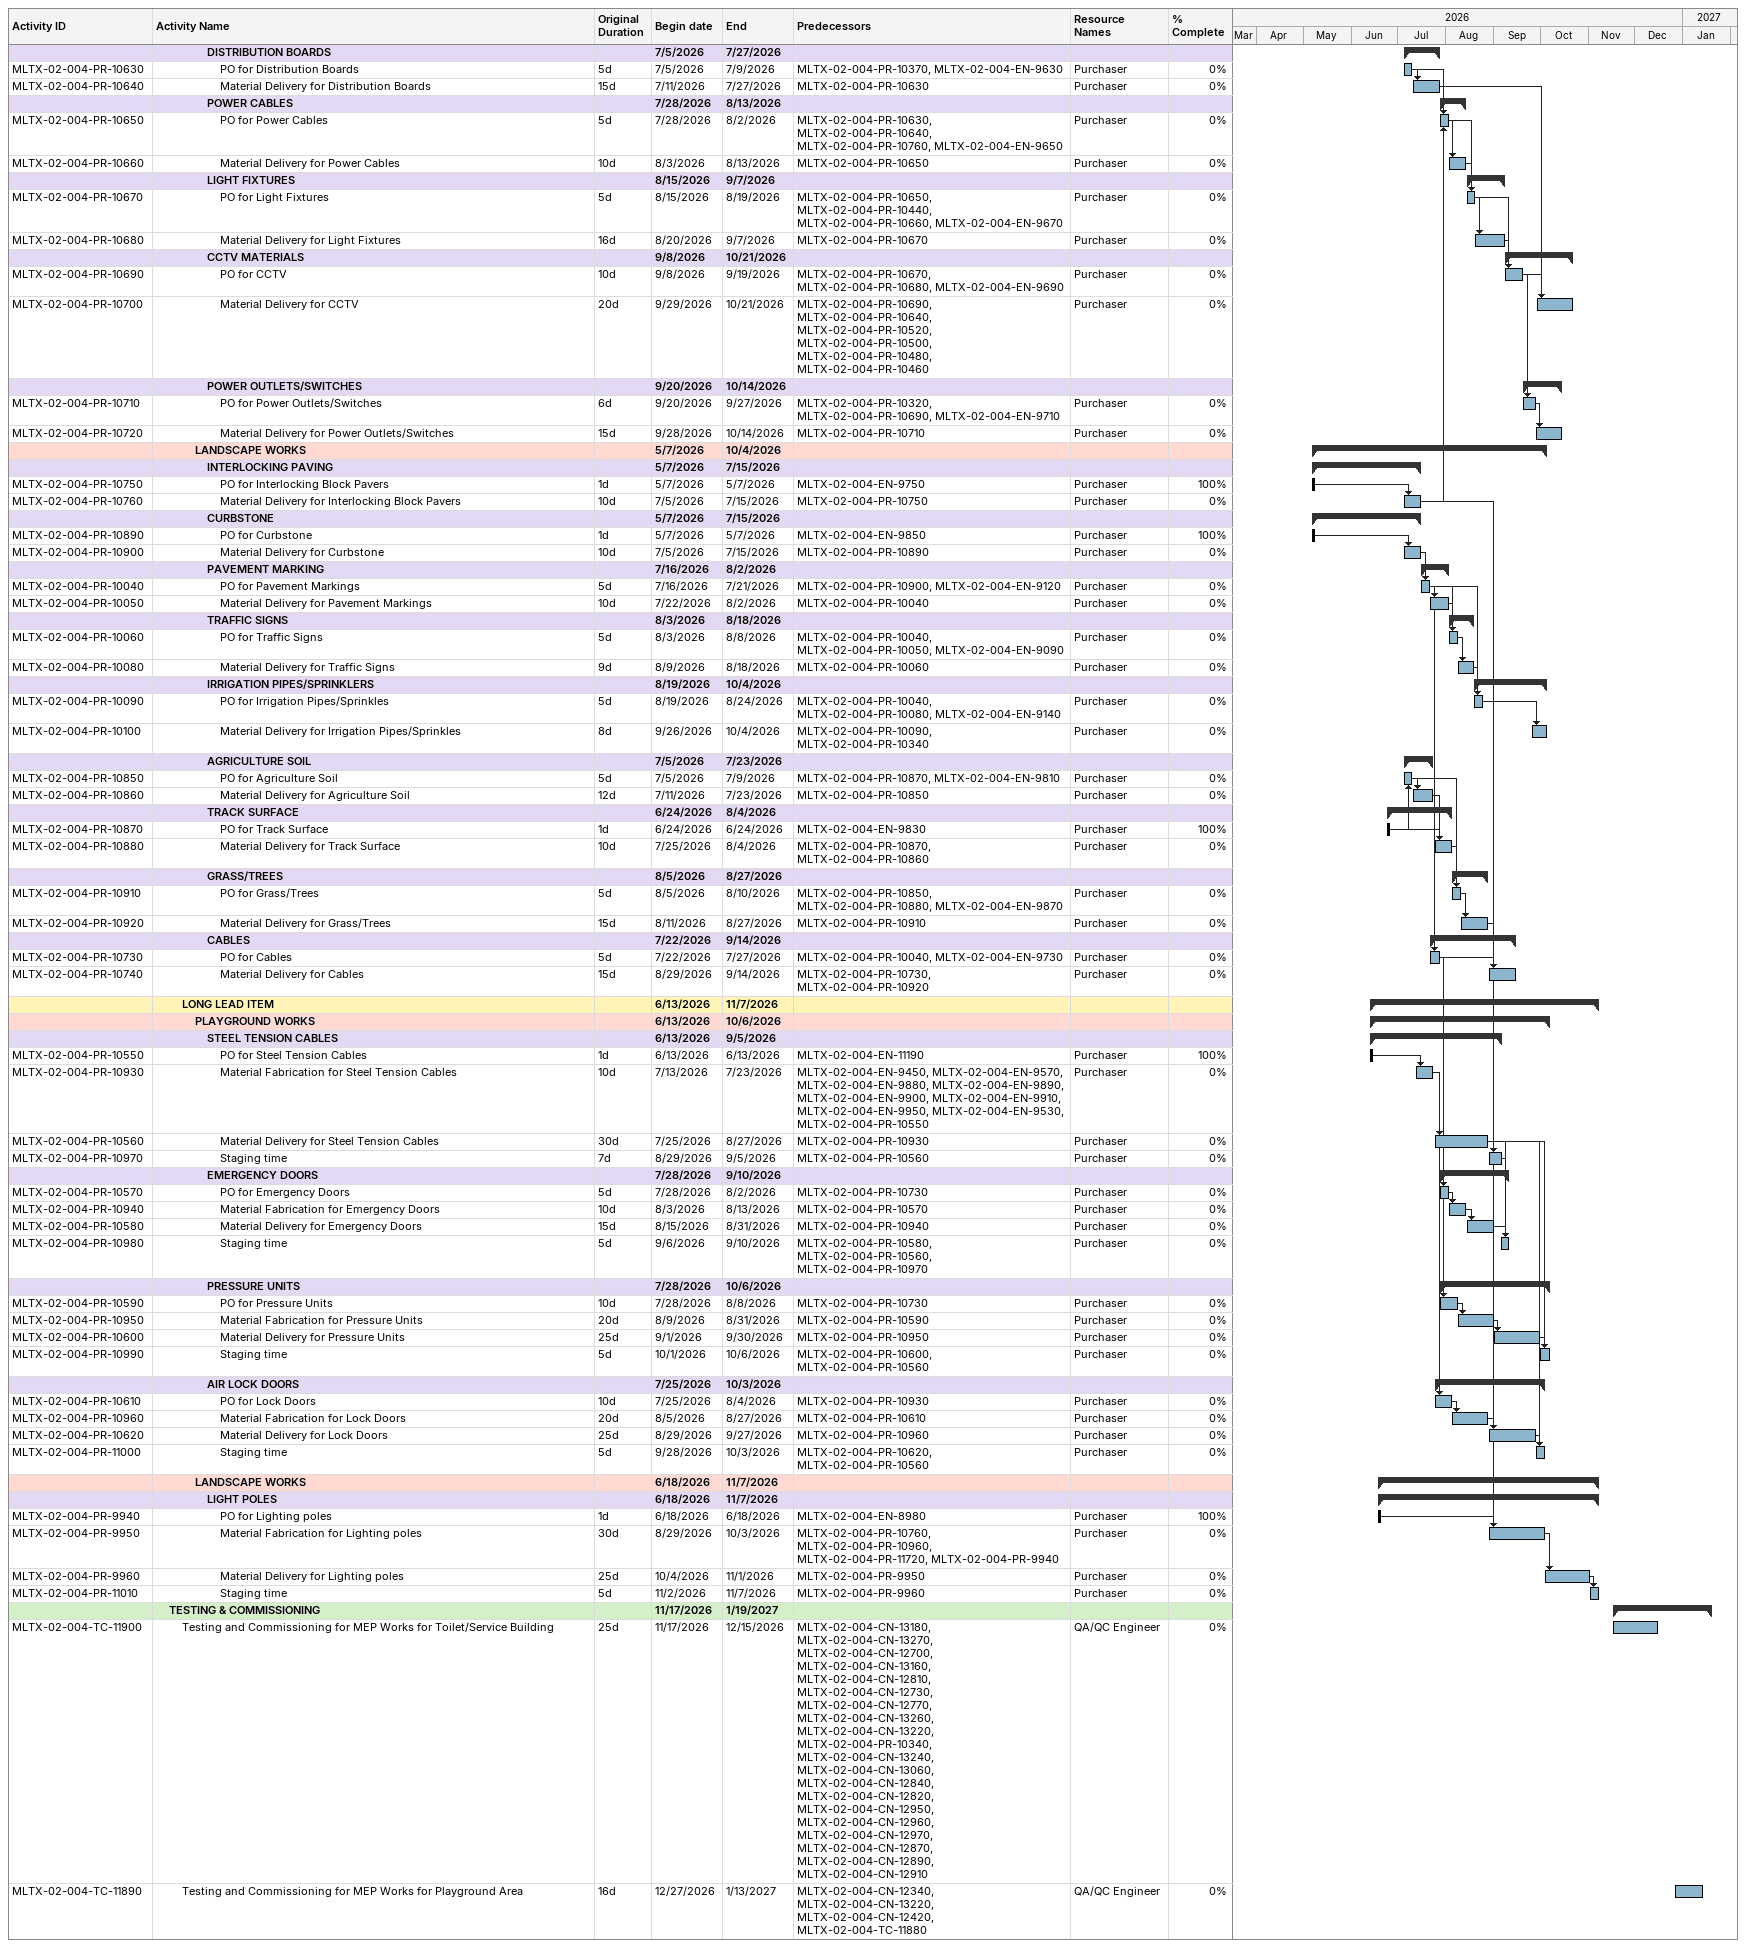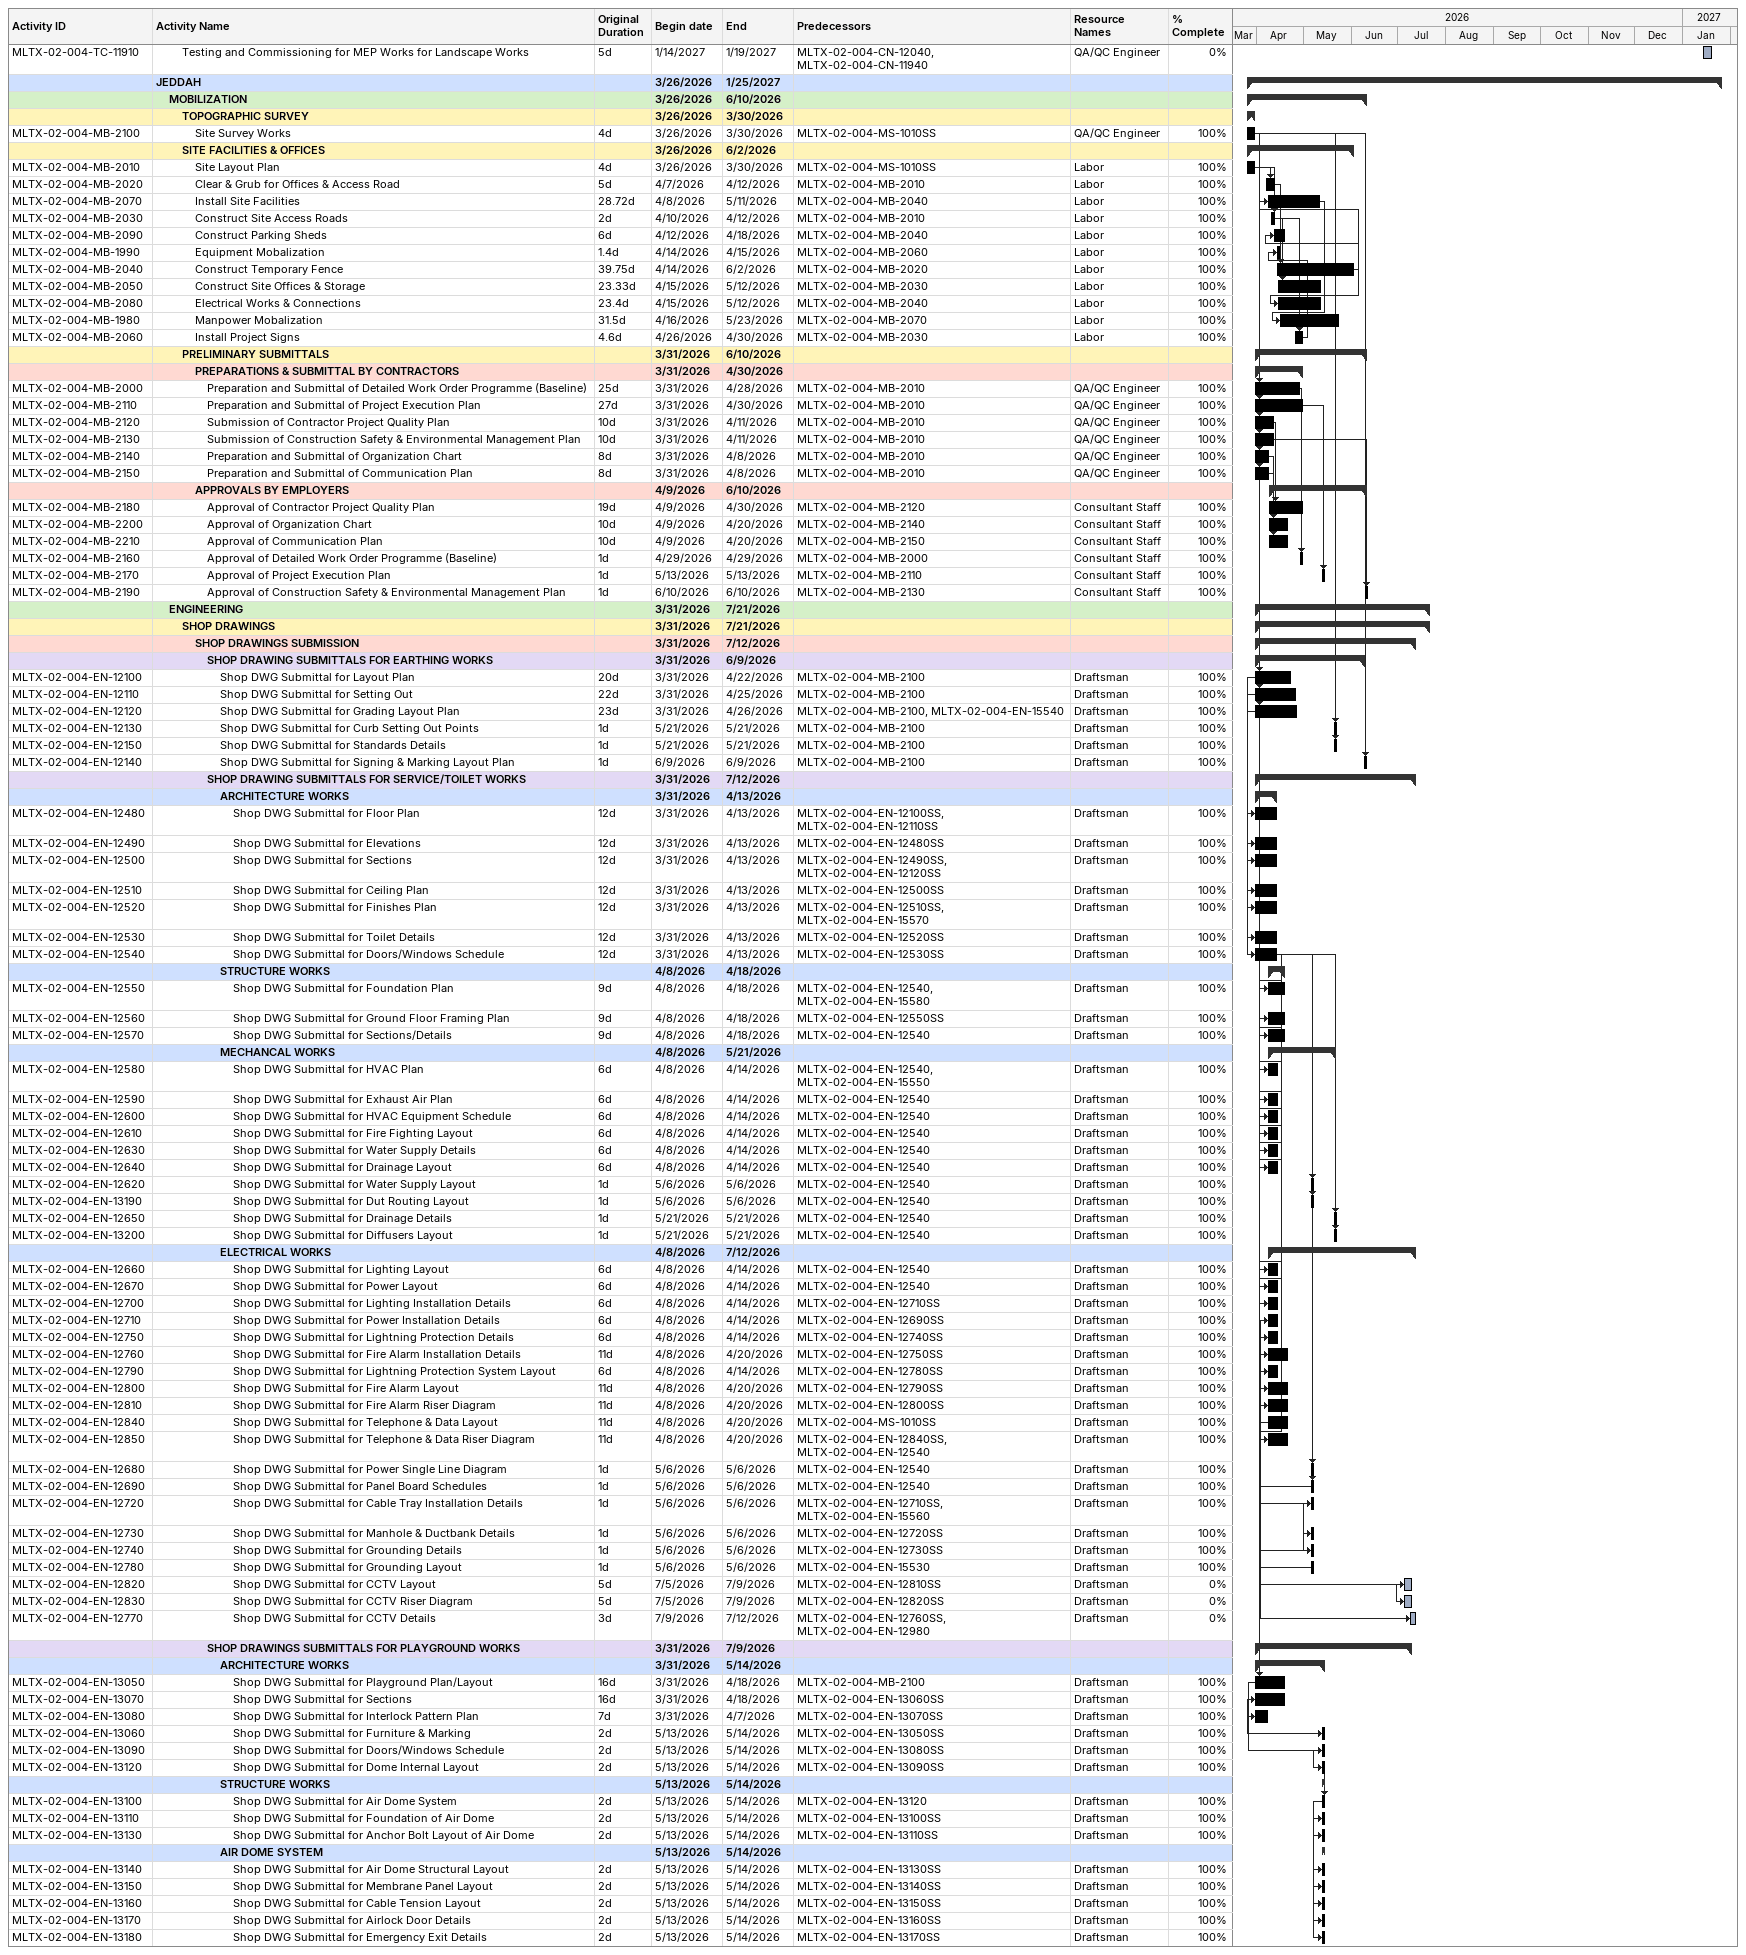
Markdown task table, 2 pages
| ID | Level | Task | Original duration | Start | Finish | Predecessors | Resources | % complete |
|---|---|---|---|---|---|---|---|---|
|  | 5 | **DISTRIBUTION BOARDS** |  | 2026-07-05 | 2026-07-27 |  |  |  |
| MLTX-02-004-PR-10630 | 6 | PO for Distribution Boards | 5d | 2026-07-05 | 2026-07-09 | MLTX-02-004-PR-10370, MLTX-02-004-EN-9630 | Purchaser | 0 |
| MLTX-02-004-PR-10640 | 6 | Material Delivery for Distribution Boards | 15d | 2026-07-11 | 2026-07-27 | MLTX-02-004-PR-10630 | Purchaser | 0 |
|  | 5 | **POWER CABLES** |  | 2026-07-28 | 2026-08-13 |  |  |  |
| MLTX-02-004-PR-10650 | 6 | PO for Power Cables | 5d | 2026-07-28 | 2026-08-02 | MLTX-02-004-PR-10630, MLTX-02-004-PR-10640, MLTX-02-004-PR-10760, MLTX-02-004-EN-9650 | Purchaser | 0 |
| MLTX-02-004-PR-10660 | 6 | Material Delivery for Power Cables | 10d | 2026-08-03 | 2026-08-13 | MLTX-02-004-PR-10650 | Purchaser | 0 |
|  | 5 | **LIGHT FIXTURES** |  | 2026-08-15 | 2026-09-07 |  |  |  |
| MLTX-02-004-PR-10670 | 6 | PO for Light Fixtures | 5d | 2026-08-15 | 2026-08-19 | MLTX-02-004-PR-10650, MLTX-02-004-PR-10440, MLTX-02-004-PR-10660, MLTX-02-004-EN-9670 | Purchaser | 0 |
| MLTX-02-004-PR-10680 | 6 | Material Delivery for Light Fixtures | 16d | 2026-08-20 | 2026-09-07 | MLTX-02-004-PR-10670 | Purchaser | 0 |
|  | 5 | **CCTV MATERIALS** |  | 2026-09-08 | 2026-10-21 |  |  |  |
| MLTX-02-004-PR-10690 | 6 | PO for CCTV | 10d | 2026-09-08 | 2026-09-19 | MLTX-02-004-PR-10670, MLTX-02-004-PR-10680, MLTX-02-004-EN-9690 | Purchaser | 0 |
| MLTX-02-004-PR-10700 | 6 | Material Delivery for CCTV | 20d | 2026-09-29 | 2026-10-21 | MLTX-02-004-PR-10690, MLTX-02-004-PR-10640, MLTX-02-004-PR-10520, MLTX-02-004-PR-10500, MLTX-02-004-PR-10480, MLTX-02-004-PR-10460 | Purchaser | 0 |
|  | 5 | **POWER OUTLETS/SWITCHES** |  | 2026-09-20 | 2026-10-14 |  |  |  |
| MLTX-02-004-PR-10710 | 6 | PO for Power Outlets/Switches | 6d | 2026-09-20 | 2026-09-27 | MLTX-02-004-PR-10320, MLTX-02-004-PR-10690, MLTX-02-004-EN-9710 | Purchaser | 0 |
| MLTX-02-004-PR-10720 | 6 | Material Delivery for Power Outlets/Switches | 15d | 2026-09-28 | 2026-10-14 | MLTX-02-004-PR-10710 | Purchaser | 0 |
|  | 4 | **LANDSCAPE WORKS** |  | 2026-05-07 | 2026-10-04 |  |  |  |
|  | 5 | **INTERLOCKING PAVING** |  | 2026-05-07 | 2026-07-15 |  |  |  |
| MLTX-02-004-PR-10750 | 6 | PO for Interlocking Block Pavers | 1d | 2026-05-07 | 2026-05-07 | MLTX-02-004-EN-9750 | Purchaser | 100 |
| MLTX-02-004-PR-10760 | 6 | Material Delivery for Interlocking Block Pavers | 10d | 2026-07-05 | 2026-07-15 | MLTX-02-004-PR-10750 | Purchaser | 0 |
|  | 5 | **CURBSTONE** |  | 2026-05-07 | 2026-07-15 |  |  |  |
| MLTX-02-004-PR-10890 | 6 | PO for Curbstone | 1d | 2026-05-07 | 2026-05-07 | MLTX-02-004-EN-9850 | Purchaser | 100 |
| MLTX-02-004-PR-10900 | 6 | Material Delivery for Curbstone | 10d | 2026-07-05 | 2026-07-15 | MLTX-02-004-PR-10890 | Purchaser | 0 |
|  | 5 | **PAVEMENT MARKING** |  | 2026-07-16 | 2026-08-02 |  |  |  |
| MLTX-02-004-PR-10040 | 6 | PO for Pavement Markings | 5d | 2026-07-16 | 2026-07-21 | MLTX-02-004-PR-10900, MLTX-02-004-EN-9120 | Purchaser | 0 |
| MLTX-02-004-PR-10050 | 6 | Material Delivery for Pavement Markings | 10d | 2026-07-22 | 2026-08-02 | MLTX-02-004-PR-10040 | Purchaser | 0 |
|  | 5 | **TRAFFIC SIGNS** |  | 2026-08-03 | 2026-08-18 |  |  |  |
| MLTX-02-004-PR-10060 | 6 | PO for Traffic Signs | 5d | 2026-08-03 | 2026-08-08 | MLTX-02-004-PR-10040, MLTX-02-004-PR-10050, MLTX-02-004-EN-9090 | Purchaser | 0 |
| MLTX-02-004-PR-10080 | 6 | Material Delivery for Traffic Signs | 9d | 2026-08-09 | 2026-08-18 | MLTX-02-004-PR-10060 | Purchaser | 0 |
|  | 5 | **IRRIGATION PIPES/SPRINKLERS** |  | 2026-08-19 | 2026-10-04 |  |  |  |
| MLTX-02-004-PR-10090 | 6 | PO for Irrigation Pipes/Sprinkles | 5d | 2026-08-19 | 2026-08-24 | MLTX-02-004-PR-10040, MLTX-02-004-PR-10080, MLTX-02-004-EN-9140 | Purchaser | 0 |
| MLTX-02-004-PR-10100 | 6 | Material Delivery for Irrigation Pipes/Sprinkles | 8d | 2026-09-26 | 2026-10-04 | MLTX-02-004-PR-10090, MLTX-02-004-PR-10340 | Purchaser | 0 |
|  | 5 | **AGRICULTURE SOIL** |  | 2026-07-05 | 2026-07-23 |  |  |  |
| MLTX-02-004-PR-10850 | 6 | PO for Agriculture Soil | 5d | 2026-07-05 | 2026-07-09 | MLTX-02-004-PR-10870, MLTX-02-004-EN-9810 | Purchaser | 0 |
| MLTX-02-004-PR-10860 | 6 | Material Delivery for Agriculture Soil | 12d | 2026-07-11 | 2026-07-23 | MLTX-02-004-PR-10850 | Purchaser | 0 |
|  | 5 | **TRACK SURFACE** |  | 2026-06-24 | 2026-08-04 |  |  |  |
| MLTX-02-004-PR-10870 | 6 | PO for Track Surface | 1d | 2026-06-24 | 2026-06-24 | MLTX-02-004-EN-9830 | Purchaser | 100 |
| MLTX-02-004-PR-10880 | 6 | Material Delivery for Track Surface | 10d | 2026-07-25 | 2026-08-04 | MLTX-02-004-PR-10870, MLTX-02-004-PR-10860 | Purchaser | 0 |
|  | 5 | **GRASS/TREES** |  | 2026-08-05 | 2026-08-27 |  |  |  |
| MLTX-02-004-PR-10910 | 6 | PO for Grass/Trees | 5d | 2026-08-05 | 2026-08-10 | MLTX-02-004-PR-10850, MLTX-02-004-PR-10880, MLTX-02-004-EN-9870 | Purchaser | 0 |
| MLTX-02-004-PR-10920 | 6 | Material Delivery for Grass/Trees | 15d | 2026-08-11 | 2026-08-27 | MLTX-02-004-PR-10910 | Purchaser | 0 |
|  | 5 | **CABLES** |  | 2026-07-22 | 2026-09-14 |  |  |  |
| MLTX-02-004-PR-10730 | 6 | PO for Cables | 5d | 2026-07-22 | 2026-07-27 | MLTX-02-004-PR-10040, MLTX-02-004-EN-9730 | Purchaser | 0 |
| MLTX-02-004-PR-10740 | 6 | Material Delivery for Cables | 15d | 2026-08-29 | 2026-09-14 | MLTX-02-004-PR-10730, MLTX-02-004-PR-10920 | Purchaser | 0 |
|  | 3 | **LONG LEAD ITEM** |  | 2026-06-13 | 2026-11-07 |  |  |  |
|  | 4 | **PLAYGROUND WORKS** |  | 2026-06-13 | 2026-10-06 |  |  |  |
|  | 5 | **STEEL TENSION CABLES** |  | 2026-06-13 | 2026-09-05 |  |  |  |
| MLTX-02-004-PR-10550 | 6 | PO for Steel Tension Cables | 1d | 2026-06-13 | 2026-06-13 | MLTX-02-004-EN-11190 | Purchaser | 100 |
| MLTX-02-004-PR-10930 | 6 | Material Fabrication for Steel Tension Cables | 10d | 2026-07-13 | 2026-07-23 | MLTX-02-004-EN-9450, MLTX-02-004-EN-9570, MLTX-02-004-EN-9880, MLTX-02-004-EN-9890, MLTX-02-004-EN-9900, MLTX-02-004-EN-9910, MLTX-02-004-EN-9950, MLTX-02-004-EN-9530, MLTX-02-004-PR-10550 | Purchaser | 0 |
| MLTX-02-004-PR-10560 | 6 | Material Delivery for Steel Tension Cables | 30d | 2026-07-25 | 2026-08-27 | MLTX-02-004-PR-10930 | Purchaser | 0 |
| MLTX-02-004-PR-10970 | 6 | Staging time | 7d | 2026-08-29 | 2026-09-05 | MLTX-02-004-PR-10560 | Purchaser | 0 |
|  | 5 | **EMERGENCY DOORS** |  | 2026-07-28 | 2026-09-10 |  |  |  |
| MLTX-02-004-PR-10570 | 6 | PO for Emergency Doors | 5d | 2026-07-28 | 2026-08-02 | MLTX-02-004-PR-10730 | Purchaser | 0 |
| MLTX-02-004-PR-10940 | 6 | Material Fabrication for Emergency Doors | 10d | 2026-08-03 | 2026-08-13 | MLTX-02-004-PR-10570 | Purchaser | 0 |
| MLTX-02-004-PR-10580 | 6 | Material Delivery for Emergency Doors | 15d | 2026-08-15 | 2026-08-31 | MLTX-02-004-PR-10940 | Purchaser | 0 |
| MLTX-02-004-PR-10980 | 6 | Staging time | 5d | 2026-09-06 | 2026-09-10 | MLTX-02-004-PR-10580, MLTX-02-004-PR-10560, MLTX-02-004-PR-10970 | Purchaser | 0 |
|  | 5 | **PRESSURE UNITS** |  | 2026-07-28 | 2026-10-06 |  |  |  |
| MLTX-02-004-PR-10590 | 6 | PO for Pressure Units | 10d | 2026-07-28 | 2026-08-08 | MLTX-02-004-PR-10730 | Purchaser | 0 |
| MLTX-02-004-PR-10950 | 6 | Material Fabrication for Pressure Units | 20d | 2026-08-09 | 2026-08-31 | MLTX-02-004-PR-10590 | Purchaser | 0 |
| MLTX-02-004-PR-10600 | 6 | Material Delivery for Pressure Units | 25d | 2026-09-01 | 2026-09-30 | MLTX-02-004-PR-10950 | Purchaser | 0 |
| MLTX-02-004-PR-10990 | 6 | Staging time | 5d | 2026-10-01 | 2026-10-06 | MLTX-02-004-PR-10600, MLTX-02-004-PR-10560 | Purchaser | 0 |
|  | 5 | **AIR LOCK DOORS** |  | 2026-07-25 | 2026-10-03 |  |  |  |
| MLTX-02-004-PR-10610 | 6 | PO for Lock Doors | 10d | 2026-07-25 | 2026-08-04 | MLTX-02-004-PR-10930 | Purchaser | 0 |
| MLTX-02-004-PR-10960 | 6 | Material Fabrication for Lock Doors | 20d | 2026-08-05 | 2026-08-27 | MLTX-02-004-PR-10610 | Purchaser | 0 |
| MLTX-02-004-PR-10620 | 6 | Material Delivery for Lock Doors | 25d | 2026-08-29 | 2026-09-27 | MLTX-02-004-PR-10960 | Purchaser | 0 |
| MLTX-02-004-PR-11000 | 6 | Staging time | 5d | 2026-09-28 | 2026-10-03 | MLTX-02-004-PR-10620, MLTX-02-004-PR-10560 | Purchaser | 0 |
|  | 4 | **LANDSCAPE WORKS** |  | 2026-06-18 | 2026-11-07 |  |  |  |
|  | 5 | **LIGHT POLES** |  | 2026-06-18 | 2026-11-07 |  |  |  |
| MLTX-02-004-PR-9940 | 6 | PO for Lighting poles | 1d | 2026-06-18 | 2026-06-18 | MLTX-02-004-EN-8980 | Purchaser | 100 |
| MLTX-02-004-PR-9950 | 6 | Material Fabrication for Lighting poles | 30d | 2026-08-29 | 2026-10-03 | MLTX-02-004-PR-10760, MLTX-02-004-PR-10960, MLTX-02-004-PR-11720, MLTX-02-004-PR-9940 | Purchaser | 0 |
| MLTX-02-004-PR-9960 | 6 | Material Delivery for Lighting poles | 25d | 2026-10-04 | 2026-11-01 | MLTX-02-004-PR-9950 | Purchaser | 0 |
| MLTX-02-004-PR-11010 | 6 | Staging time | 5d | 2026-11-02 | 2026-11-07 | MLTX-02-004-PR-9960 | Purchaser | 0 |
|  | 2 | **TESTING & COMMISSIONING** |  | 2026-11-17 | 2027-01-19 |  |  |  |
| MLTX-02-004-TC-11900 | 3 | Testing and Commissioning for MEP Works for Toilet/Service Building | 25d | 2026-11-17 | 2026-12-15 | MLTX-02-004-CN-13180, MLTX-02-004-CN-13270, MLTX-02-004-CN-12700, MLTX-02-004-CN-13160, MLTX-02-004-CN-12810, MLTX-02-004-CN-12730, MLTX-02-004-CN-12770, MLTX-02-004-CN-13260, MLTX-02-004-CN-13220, MLTX-02-004-PR-10340, MLTX-02-004-CN-13240, MLTX-02-004-CN-13060, MLTX-02-004-CN-12840, MLTX-02-004-CN-12820, MLTX-02-004-CN-12950, MLTX-02-004-CN-12960, MLTX-02-004-CN-12970, MLTX-02-004-CN-12870, MLTX-02-004-CN-12890, MLTX-02-004-CN-12910 | QA/QC Engineer | 0 |
| MLTX-02-004-TC-11890 | 3 | Testing and Commissioning for MEP Works for Playground Area | 16d | 2026-12-27 | 2027-01-13 | MLTX-02-004-CN-12340, MLTX-02-004-CN-13220, MLTX-02-004-CN-12420, MLTX-02-004-TC-11880 | QA/QC Engineer | 0 |
| MLTX-02-004-TC-11910 | 3 | Testing and Commissioning for MEP Works for Landscape Works | 5d | 2027-01-14 | 2027-01-19 | MLTX-02-004-CN-12040, MLTX-02-004-CN-11940 | QA/QC Engineer | 0 |
|  | 1 | **JEDDAH** |  | 2026-03-26 | 2027-01-25 |  |  |  |
|  | 2 | **MOBILIZATION** |  | 2026-03-26 | 2026-06-10 |  |  |  |
|  | 3 | **TOPOGRAPHIC SURVEY** |  | 2026-03-26 | 2026-03-30 |  |  |  |
| MLTX-02-004-MB-2100 | 4 | Site Survey Works | 4d | 2026-03-26 | 2026-03-30 | MLTX-02-004-MS-1010SS | QA/QC Engineer | 100 |
|  | 3 | **SITE FACILITIES & OFFICES** |  | 2026-03-26 | 2026-06-02 |  |  |  |
| MLTX-02-004-MB-2010 | 4 | Site Layout Plan | 4d | 2026-03-26 | 2026-03-30 | MLTX-02-004-MS-1010SS | Labor | 100 |
| MLTX-02-004-MB-2020 | 4 | Clear & Grub for Offices & Access Road | 5d | 2026-04-07 | 2026-04-12 | MLTX-02-004-MB-2010 | Labor | 100 |
| MLTX-02-004-MB-2070 | 4 | Install Site Facilities | 28.72d | 2026-04-08 | 2026-05-11 | MLTX-02-004-MB-2040 | Labor | 100 |
| MLTX-02-004-MB-2030 | 4 | Construct Site Access Roads | 2d | 2026-04-10 | 2026-04-12 | MLTX-02-004-MB-2010 | Labor | 100 |
| MLTX-02-004-MB-2090 | 4 | Construct Parking Sheds | 6d | 2026-04-12 | 2026-04-18 | MLTX-02-004-MB-2040 | Labor | 100 |
| MLTX-02-004-MB-1990 | 4 | Equipment Mobalization | 1.4d | 2026-04-14 | 2026-04-15 | MLTX-02-004-MB-2060 | Labor | 100 |
| MLTX-02-004-MB-2040 | 4 | Construct Temporary Fence | 39.75d | 2026-04-14 | 2026-06-02 | MLTX-02-004-MB-2020 | Labor | 100 |
| MLTX-02-004-MB-2050 | 4 | Construct Site Offices & Storage | 23.33d | 2026-04-15 | 2026-05-12 | MLTX-02-004-MB-2030 | Labor | 100 |
| MLTX-02-004-MB-2080 | 4 | Electrical Works & Connections | 23.4d | 2026-04-15 | 2026-05-12 | MLTX-02-004-MB-2040 | Labor | 100 |
| MLTX-02-004-MB-1980 | 4 | Manpower Mobalization | 31.5d | 2026-04-16 | 2026-05-23 | MLTX-02-004-MB-2070 | Labor | 100 |
| MLTX-02-004-MB-2060 | 4 | Install Project Signs | 4.6d | 2026-04-26 | 2026-04-30 | MLTX-02-004-MB-2030 | Labor | 100 |
|  | 3 | **PRELIMINARY SUBMITTALS** |  | 2026-03-31 | 2026-06-10 |  |  |  |
|  | 4 | **PREPARATIONS & SUBMITTAL BY CONTRACTORS** |  | 2026-03-31 | 2026-04-30 |  |  |  |
| MLTX-02-004-MB-2000 | 5 | Preparation and Submittal of Detailed Work Order Programme (Baseline) | 25d | 2026-03-31 | 2026-04-28 | MLTX-02-004-MB-2010 | QA/QC Engineer | 100 |
| MLTX-02-004-MB-2110 | 5 | Preparation and Submittal of Project Execution Plan | 27d | 2026-03-31 | 2026-04-30 | MLTX-02-004-MB-2010 | QA/QC Engineer | 100 |
| MLTX-02-004-MB-2120 | 5 | Submission of Contractor Project Quality Plan | 10d | 2026-03-31 | 2026-04-11 | MLTX-02-004-MB-2010 | QA/QC Engineer | 100 |
| MLTX-02-004-MB-2130 | 5 | Submission of Construction Safety & Environmental Management Plan | 10d | 2026-03-31 | 2026-04-11 | MLTX-02-004-MB-2010 | QA/QC Engineer | 100 |
| MLTX-02-004-MB-2140 | 5 | Preparation and Submittal of Organization Chart | 8d | 2026-03-31 | 2026-04-08 | MLTX-02-004-MB-2010 | QA/QC Engineer | 100 |
| MLTX-02-004-MB-2150 | 5 | Preparation and Submittal of Communication Plan | 8d | 2026-03-31 | 2026-04-08 | MLTX-02-004-MB-2010 | QA/QC Engineer | 100 |
|  | 4 | **APPROVALS BY EMPLOYERS** |  | 2026-04-09 | 2026-06-10 |  |  |  |
| MLTX-02-004-MB-2180 | 5 | Approval of Contractor Project Quality Plan | 19d | 2026-04-09 | 2026-04-30 | MLTX-02-004-MB-2120 | Consultant Staff | 100 |
| MLTX-02-004-MB-2200 | 5 | Approval of Organization Chart | 10d | 2026-04-09 | 2026-04-20 | MLTX-02-004-MB-2140 | Consultant Staff | 100 |
| MLTX-02-004-MB-2210 | 5 | Approval of Communication Plan | 10d | 2026-04-09 | 2026-04-20 | MLTX-02-004-MB-2150 | Consultant Staff | 100 |
| MLTX-02-004-MB-2160 | 5 | Approval of Detailed Work Order Programme (Baseline) | 1d | 2026-04-29 | 2026-04-29 | MLTX-02-004-MB-2000 | Consultant Staff | 100 |
| MLTX-02-004-MB-2170 | 5 | Approval of Project Execution Plan | 1d | 2026-05-13 | 2026-05-13 | MLTX-02-004-MB-2110 | Consultant Staff | 100 |
| MLTX-02-004-MB-2190 | 5 | Approval of Construction Safety & Environmental Management Plan | 1d | 2026-06-10 | 2026-06-10 | MLTX-02-004-MB-2130 | Consultant Staff | 100 |
|  | 2 | **ENGINEERING** |  | 2026-03-31 | 2026-07-21 |  |  |  |
|  | 3 | **SHOP DRAWINGS** |  | 2026-03-31 | 2026-07-21 |  |  |  |
|  | 4 | **SHOP DRAWINGS SUBMISSION** |  | 2026-03-31 | 2026-07-12 |  |  |  |
|  | 5 | **SHOP DRAWING SUBMITTALS FOR EARTHING WORKS** |  | 2026-03-31 | 2026-06-09 |  |  |  |
| MLTX-02-004-EN-12100 | 6 | Shop DWG Submittal for Layout Plan | 20d | 2026-03-31 | 2026-04-22 | MLTX-02-004-MB-2100 | Draftsman | 100 |
| MLTX-02-004-EN-12110 | 6 | Shop DWG Submittal for Setting Out | 22d | 2026-03-31 | 2026-04-25 | MLTX-02-004-MB-2100 | Draftsman | 100 |
| MLTX-02-004-EN-12120 | 6 | Shop DWG Submittal for Grading Layout Plan | 23d | 2026-03-31 | 2026-04-26 | MLTX-02-004-MB-2100, MLTX-02-004-EN-15540 | Draftsman | 100 |
| MLTX-02-004-EN-12130 | 6 | Shop DWG Submittal for Curb Setting Out Points | 1d | 2026-05-21 | 2026-05-21 | MLTX-02-004-MB-2100 | Draftsman | 100 |
| MLTX-02-004-EN-12150 | 6 | Shop DWG Submittal for Standards Details | 1d | 2026-05-21 | 2026-05-21 | MLTX-02-004-MB-2100 | Draftsman | 100 |
| MLTX-02-004-EN-12140 | 6 | Shop DWG Submittal for Signing & Marking Layout Plan | 1d | 2026-06-09 | 2026-06-09 | MLTX-02-004-MB-2100 | Draftsman | 100 |
|  | 5 | **SHOP DRAWING SUBMITTALS FOR SERVICE/TOILET WORKS** |  | 2026-03-31 | 2026-07-12 |  |  |  |
|  | 6 | **ARCHITECTURE WORKS** |  | 2026-03-31 | 2026-04-13 |  |  |  |
| MLTX-02-004-EN-12480 | 7 | Shop DWG Submittal for Floor Plan | 12d | 2026-03-31 | 2026-04-13 | MLTX-02-004-EN-12100SS, MLTX-02-004-EN-12110SS | Draftsman | 100 |
| MLTX-02-004-EN-12490 | 7 | Shop DWG Submittal for Elevations | 12d | 2026-03-31 | 2026-04-13 | MLTX-02-004-EN-12480SS | Draftsman | 100 |
| MLTX-02-004-EN-12500 | 7 | Shop DWG Submittal for Sections | 12d | 2026-03-31 | 2026-04-13 | MLTX-02-004-EN-12490SS, MLTX-02-004-EN-12120SS | Draftsman | 100 |
| MLTX-02-004-EN-12510 | 7 | Shop DWG Submittal for Ceiling Plan | 12d | 2026-03-31 | 2026-04-13 | MLTX-02-004-EN-12500SS | Draftsman | 100 |
| MLTX-02-004-EN-12520 | 7 | Shop DWG Submittal for Finishes Plan | 12d | 2026-03-31 | 2026-04-13 | MLTX-02-004-EN-12510SS, MLTX-02-004-EN-15570 | Draftsman | 100 |
| MLTX-02-004-EN-12530 | 7 | Shop DWG Submittal for Toilet Details | 12d | 2026-03-31 | 2026-04-13 | MLTX-02-004-EN-12520SS | Draftsman | 100 |
| MLTX-02-004-EN-12540 | 7 | Shop DWG Submittal for Doors/Windows Schedule | 12d | 2026-03-31 | 2026-04-13 | MLTX-02-004-EN-12530SS | Draftsman | 100 |
|  | 6 | **STRUCTURE WORKS** |  | 2026-04-08 | 2026-04-18 |  |  |  |
| MLTX-02-004-EN-12550 | 7 | Shop DWG Submittal for Foundation Plan | 9d | 2026-04-08 | 2026-04-18 | MLTX-02-004-EN-12540, MLTX-02-004-EN-15580 | Draftsman | 100 |
| MLTX-02-004-EN-12560 | 7 | Shop DWG Submittal for Ground Floor Framing Plan | 9d | 2026-04-08 | 2026-04-18 | MLTX-02-004-EN-12550SS | Draftsman | 100 |
| MLTX-02-004-EN-12570 | 7 | Shop DWG Submittal for Sections/Details | 9d | 2026-04-08 | 2026-04-18 | MLTX-02-004-EN-12540 | Draftsman | 100 |
|  | 6 | **MECHANCAL WORKS** |  | 2026-04-08 | 2026-05-21 |  |  |  |
| MLTX-02-004-EN-12580 | 7 | Shop DWG Submittal for HVAC Plan | 6d | 2026-04-08 | 2026-04-14 | MLTX-02-004-EN-12540, MLTX-02-004-EN-15550 | Draftsman | 100 |
| MLTX-02-004-EN-12590 | 7 | Shop DWG Submittal for Exhaust Air Plan | 6d | 2026-04-08 | 2026-04-14 | MLTX-02-004-EN-12540 | Draftsman | 100 |
| MLTX-02-004-EN-12600 | 7 | Shop DWG Submittal for HVAC Equipment Schedule | 6d | 2026-04-08 | 2026-04-14 | MLTX-02-004-EN-12540 | Draftsman | 100 |
| MLTX-02-004-EN-12610 | 7 | Shop DWG Submittal for Fire Fighting Layout | 6d | 2026-04-08 | 2026-04-14 | MLTX-02-004-EN-12540 | Draftsman | 100 |
| MLTX-02-004-EN-12630 | 7 | Shop DWG Submittal for Water Supply Details | 6d | 2026-04-08 | 2026-04-14 | MLTX-02-004-EN-12540 | Draftsman | 100 |
| MLTX-02-004-EN-12640 | 7 | Shop DWG Submittal for Drainage Layout | 6d | 2026-04-08 | 2026-04-14 | MLTX-02-004-EN-12540 | Draftsman | 100 |
| MLTX-02-004-EN-12620 | 7 | Shop DWG Submittal for Water Supply Layout | 1d | 2026-05-06 | 2026-05-06 | MLTX-02-004-EN-12540 | Draftsman | 100 |
| MLTX-02-004-EN-13190 | 7 | Shop DWG Submittal for Dut Routing Layout | 1d | 2026-05-06 | 2026-05-06 | MLTX-02-004-EN-12540 | Draftsman | 100 |
| MLTX-02-004-EN-12650 | 7 | Shop DWG Submittal for Drainage Details | 1d | 2026-05-21 | 2026-05-21 | MLTX-02-004-EN-12540 | Draftsman | 100 |
| MLTX-02-004-EN-13200 | 7 | Shop DWG Submittal for Diffusers Layout | 1d | 2026-05-21 | 2026-05-21 | MLTX-02-004-EN-12540 | Draftsman | 100 |
|  | 6 | **ELECTRICAL WORKS** |  | 2026-04-08 | 2026-07-12 |  |  |  |
| MLTX-02-004-EN-12660 | 7 | Shop DWG Submittal for Lighting Layout | 6d | 2026-04-08 | 2026-04-14 | MLTX-02-004-EN-12540 | Draftsman | 100 |
| MLTX-02-004-EN-12670 | 7 | Shop DWG Submittal for Power Layout | 6d | 2026-04-08 | 2026-04-14 | MLTX-02-004-EN-12540 | Draftsman | 100 |
| MLTX-02-004-EN-12700 | 7 | Shop DWG Submittal for Lighting Installation Details | 6d | 2026-04-08 | 2026-04-14 | MLTX-02-004-EN-12710SS | Draftsman | 100 |
| MLTX-02-004-EN-12710 | 7 | Shop DWG Submittal for Power Installation Details | 6d | 2026-04-08 | 2026-04-14 | MLTX-02-004-EN-12690SS | Draftsman | 100 |
| MLTX-02-004-EN-12750 | 7 | Shop DWG Submittal for Lightning Protection Details | 6d | 2026-04-08 | 2026-04-14 | MLTX-02-004-EN-12740SS | Draftsman | 100 |
| MLTX-02-004-EN-12760 | 7 | Shop DWG Submittal for Fire Alarm Installation Details | 11d | 2026-04-08 | 2026-04-20 | MLTX-02-004-EN-12750SS | Draftsman | 100 |
| MLTX-02-004-EN-12790 | 7 | Shop DWG Submittal for Lightning Protection System Layout | 6d | 2026-04-08 | 2026-04-14 | MLTX-02-004-EN-12780SS | Draftsman | 100 |
| MLTX-02-004-EN-12800 | 7 | Shop DWG Submittal for Fire Alarm Layout | 11d | 2026-04-08 | 2026-04-20 | MLTX-02-004-EN-12790SS | Draftsman | 100 |
| MLTX-02-004-EN-12810 | 7 | Shop DWG Submittal for Fire Alarm Riser Diagram | 11d | 2026-04-08 | 2026-04-20 | MLTX-02-004-EN-12800SS | Draftsman | 100 |
| MLTX-02-004-EN-12840 | 7 | Shop DWG Submittal for Telephone & Data Layout | 11d | 2026-04-08 | 2026-04-20 | MLTX-02-004-MS-1010SS | Draftsman | 100 |
| MLTX-02-004-EN-12850 | 7 | Shop DWG Submittal for Telephone & Data Riser Diagram | 11d | 2026-04-08 | 2026-04-20 | MLTX-02-004-EN-12840SS, MLTX-02-004-EN-12540 | Draftsman | 100 |
| MLTX-02-004-EN-12680 | 7 | Shop DWG Submittal for Power Single Line Diagram | 1d | 2026-05-06 | 2026-05-06 | MLTX-02-004-EN-12540 | Draftsman | 100 |
| MLTX-02-004-EN-12690 | 7 | Shop DWG Submittal for Panel Board Schedules | 1d | 2026-05-06 | 2026-05-06 | MLTX-02-004-EN-12540 | Draftsman | 100 |
| MLTX-02-004-EN-12720 | 7 | Shop DWG Submittal for Cable Tray Installation Details | 1d | 2026-05-06 | 2026-05-06 | MLTX-02-004-EN-12710SS, MLTX-02-004-EN-15560 | Draftsman | 100 |
| MLTX-02-004-EN-12730 | 7 | Shop DWG Submittal for Manhole & Ductbank Details | 1d | 2026-05-06 | 2026-05-06 | MLTX-02-004-EN-12720SS | Draftsman | 100 |
| MLTX-02-004-EN-12740 | 7 | Shop DWG Submittal for Grounding Details | 1d | 2026-05-06 | 2026-05-06 | MLTX-02-004-EN-12730SS | Draftsman | 100 |
| MLTX-02-004-EN-12780 | 7 | Shop DWG Submittal for Grounding Layout | 1d | 2026-05-06 | 2026-05-06 | MLTX-02-004-EN-15530 | Draftsman | 100 |
| MLTX-02-004-EN-12820 | 7 | Shop DWG Submittal for CCTV Layout | 5d | 2026-07-05 | 2026-07-09 | MLTX-02-004-EN-12810SS | Draftsman | 0 |
| MLTX-02-004-EN-12830 | 7 | Shop DWG Submittal for CCTV Riser Diagram | 5d | 2026-07-05 | 2026-07-09 | MLTX-02-004-EN-12820SS | Draftsman | 0 |
| MLTX-02-004-EN-12770 | 7 | Shop DWG Submittal for CCTV Details | 3d | 2026-07-09 | 2026-07-12 | MLTX-02-004-EN-12760SS, MLTX-02-004-EN-12980 | Draftsman | 0 |
|  | 5 | **SHOP DRAWINGS SUBMITTALS FOR PLAYGROUND WORKS** |  | 2026-03-31 | 2026-07-09 |  |  |  |
|  | 6 | **ARCHITECTURE WORKS** |  | 2026-03-31 | 2026-05-14 |  |  |  |
| MLTX-02-004-EN-13050 | 7 | Shop DWG Submittal for Playground Plan/Layout | 16d | 2026-03-31 | 2026-04-18 | MLTX-02-004-MB-2100 | Draftsman | 100 |
| MLTX-02-004-EN-13070 | 7 | Shop DWG Submittal for Sections | 16d | 2026-03-31 | 2026-04-18 | MLTX-02-004-EN-13060SS | Draftsman | 100 |
| MLTX-02-004-EN-13080 | 7 | Shop DWG Submittal for Interlock Pattern Plan | 7d | 2026-03-31 | 2026-04-07 | MLTX-02-004-EN-13070SS | Draftsman | 100 |
| MLTX-02-004-EN-13060 | 7 | Shop DWG Submittal for Furniture & Marking | 2d | 2026-05-13 | 2026-05-14 | MLTX-02-004-EN-13050SS | Draftsman | 100 |
| MLTX-02-004-EN-13090 | 7 | Shop DWG Submittal for Doors/Windows Schedule | 2d | 2026-05-13 | 2026-05-14 | MLTX-02-004-EN-13080SS | Draftsman | 100 |
| MLTX-02-004-EN-13120 | 7 | Shop DWG Submittal for Dome Internal Layout | 2d | 2026-05-13 | 2026-05-14 | MLTX-02-004-EN-13090SS | Draftsman | 100 |
|  | 6 | **STRUCTURE WORKS** |  | 2026-05-13 | 2026-05-14 |  |  |  |
| MLTX-02-004-EN-13100 | 7 | Shop DWG Submittal for Air Dome System | 2d | 2026-05-13 | 2026-05-14 | MLTX-02-004-EN-13120 | Draftsman | 100 |
| MLTX-02-004-EN-13110 | 7 | Shop DWG Submittal for Foundation of Air Dome | 2d | 2026-05-13 | 2026-05-14 | MLTX-02-004-EN-13100SS | Draftsman | 100 |
| MLTX-02-004-EN-13130 | 7 | Shop DWG Submittal for Anchor Bolt Layout of Air Dome | 2d | 2026-05-13 | 2026-05-14 | MLTX-02-004-EN-13110SS | Draftsman | 100 |
|  | 6 | **AIR DOME SYSTEM** |  | 2026-05-13 | 2026-05-14 |  |  |  |
| MLTX-02-004-EN-13140 | 7 | Shop DWG Submittal for Air Dome Structural Layout | 2d | 2026-05-13 | 2026-05-14 | MLTX-02-004-EN-13130SS | Draftsman | 100 |
| MLTX-02-004-EN-13150 | 7 | Shop DWG Submittal for Membrane Panel Layout | 2d | 2026-05-13 | 2026-05-14 | MLTX-02-004-EN-13140SS | Draftsman | 100 |
| MLTX-02-004-EN-13160 | 7 | Shop DWG Submittal for Cable Tension Layout | 2d | 2026-05-13 | 2026-05-14 | MLTX-02-004-EN-13150SS | Draftsman | 100 |
| MLTX-02-004-EN-13170 | 7 | Shop DWG Submittal for Airlock Door Details | 2d | 2026-05-13 | 2026-05-14 | MLTX-02-004-EN-13160SS | Draftsman | 100 |
| MLTX-02-004-EN-13180 | 7 | Shop DWG Submittal for Emergency Exit Details | 2d | 2026-05-13 | 2026-05-14 | MLTX-02-004-EN-13170SS | Draftsman | 100 |
